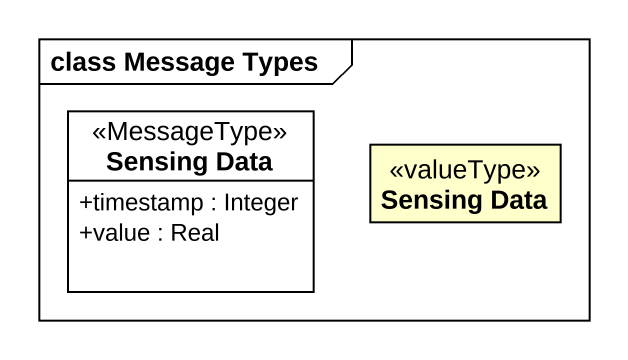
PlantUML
@startuml
mainframe class Message Types
hide circle
hide empty members
skinparam classAttributeIconSize 0
class "Sensing Data" as Sensing_Data <<MessageType>> #FFFFFF {
  +timestamp : Integer
  +value : Real
}
class "Sensing Data" as Sensing_Data_2 <<valueType>>
@enduml
